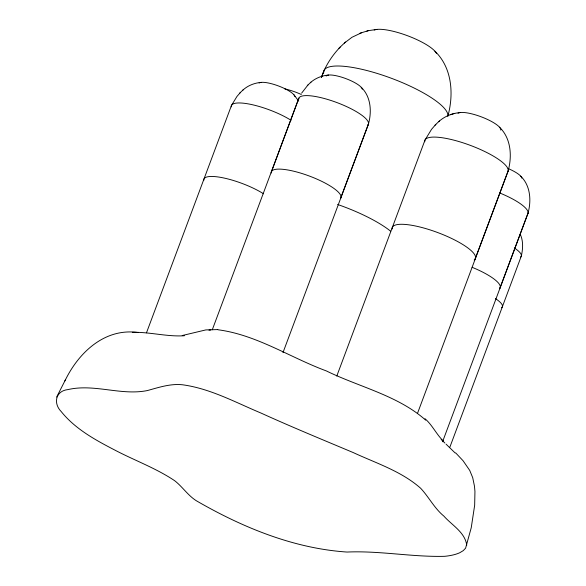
<?xml version="1.0" encoding="UTF-8"?>
<svg xmlns="http://www.w3.org/2000/svg" width="586" height="586" viewBox="0 0 586 586"><rect width="100%" height="100%" fill="white"/><g stroke="black" fill="none" stroke-linecap="round" stroke-linejoin="round"><path stroke-width="0.88" d="M282.987 352.611L368.477 123.968C371.883 111.574 370.989 96.661 361.218 87.292M448.004 115.64C453.894 93.804 452.07 67.661 434.915 51.209M417.525 413.306L508.128 170.973C512.201 156.162 511.139 138.347 499.462 127.155M442.562 441.756L528.015 213.209C531.458 200.683 530.557 185.608 520.676 176.144M466.734 545.28C465.167 532.388 451.865 525.151 443.88 516.112C434.387 508.326 428.945 497.126 420.675 488.285C401.439 471.21 376.219 463.24 353.255 452.582C322.395 439.617 291.432 426.879 260.946 413.035C235.374 402.355 210.293 388.54 182.488 384.775C170.401 383.478 158.791 387.434 147.32 390.569C120.928 395.858 94.251 383.449 67.844 389.609C55.626 390.928 53.062 403.278 61.134 411.475C74.913 428.696 94.698 439.625 113.955 449.623C134.033 460.266 155.744 467.994 174.672 480.71C182.466 486.761 187.864 495.397 196.288 500.73C242.274 527.334 293.557 548.489 347.066 552.049C379.765 550.598 412.134 557.154 444.73 556.312A162.08 40.581 20.5 0 0 459.827 552.686L463.248 550.642L465.599 548.174L471.232 527.759L474.667 505.22L474.946 491.434L474.477 486.219L472.704 477.649L469.723 470.404L463.028 460.691L455.703 452.919M146.478 332.819L231.477 105.436L236.949 96.463L240.546 92.332M212.293 329.757L298.743 98.543M271.655 171.185L298.897 98.096M321.516 77.213L323.758 71.228M321.48 77.279C325.274 65.984 331.954 55.699 340.158 47.114M336.774 376.08L424.997 140.061L431.538 129.33L435.83 124.4M449.88 447.125L521.357 255.957C522.917 248.882 523.459 241.08 520.258 234.356M368.477 123.968L340.598 198.332A37.13 9.295 20.5 0 0 308.221 175.624A37.13 9.295 20.5 0 0 271.23 173.053M475.056 259.195L508.128 170.973M528.015 213.209L499.851 288.341A37.526 9.398 20.5 0 0 472.111 267.304M64.885 380.922L65.625 379.442C79.293 351.944 105.165 327.86 138.018 332.504M56.637 397.088L65.625 379.442M301.622 93.145L307.958 84.992M242.912 90.076C247.885 85.512 254.492 82.956 261.18 82.384M344.363 43.086L351.966 37.284L361.665 32.699M310.324 82.729C315.305 78.172 321.904 75.616 328.592 75.045M438.658 121.698C444.591 116.226 452.473 113.171 460.479 112.519M239.879 92.976L243.542 89.46M338.972 48.257L345.491 42.002M307.291 85.637L310.961 82.121M435.032 125.177L439.412 120.972M359.98 33.219L368.323 30.67L376.864 29.417M366.851 31.124L368.323 30.67M450.275 114.724L454.743 113.362M182.217 335.536L205.825 329.918L217.758 329.581M208.968 330.152L210.792 329.991M184.414 335.749C166.959 336.899 149.789 331.859 132.319 332.328M134.824 332.562L137.498 332.496M217.948 329.757C256.631 334.811 290.238 357.592 326.373 370.938C359.247 387.031 397.879 395.455 425.7 420.147M425.026 418.719C432.329 425.077 436.35 434.255 443.265 440.965M444.906 443.06L441.141 439.405M446.078 444.173L455.132 452.963M293.806 94.639L298.684 101.078M392.173 228.994A44.36 11.105 20.5 0 1 438.46 232.84A44.36 11.105 20.5 0 1 474.177 260.045M424.777 141.797A44.36 11.105 20.5 0 1 468.976 144.867A44.36 11.105 20.5 0 1 507.659 171.998M458.025 113.281A23.132 5.794 20.5 0 1 482.542 117.325A23.132 5.794 20.5 0 1 500.759 130.099M337.595 204.47A66.064 16.54 20.5 0 1 390.672 231.236M374.183 30.033A34.442 8.622 20.5 0 1 407.981 35.9A34.442 8.622 20.5 0 1 436.563 53.612M323.699 73.016A66.064 16.54 20.5 0 1 386.357 76.458A66.064 16.54 20.5 0 1 447.821 116.46M284.752 88.874A23.132 5.794 20.5 0 1 301.314 94.485M203.811 180.393A37.13 9.295 20.5 0 1 224.76 178.195A37.13 9.295 20.5 0 1 263.561 193.79M259.122 83.029A19.36 4.849 20.5 0 1 278.709 86.047A19.36 4.849 20.5 0 1 294.905 96.58M231.294 106.894A37.13 9.295 20.5 0 1 252.244 104.696A37.13 9.295 20.5 0 1 291.044 120.291M508.179 168.57A19.565 4.9 20.5 0 1 521.789 178.107M499.873 193.043A37.526 9.398 20.5 0 1 527.612 214.08M495.456 298.618A27.967 7.003 20.5 0 1 501.579 307.738M514.376 248.017A27.967 7.003 20.5 0 1 520.5 257.144M298.706 99.547A37.13 9.295 20.5 0 1 337.448 102.77A37.13 9.295 20.5 0 1 367.341 125.543M326.146 76.055A19.36 4.849 20.5 0 1 345.213 78.37A19.36 4.849 20.5 0 1 362.316 89.233"/></g></svg>
